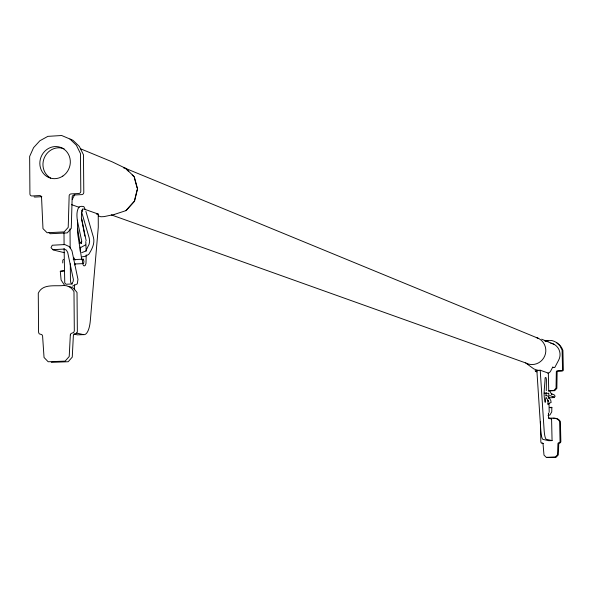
<?xml version="1.0" encoding="UTF-8"?>
<svg xmlns="http://www.w3.org/2000/svg" width="593" height="593" viewBox="0 0 593 593"><rect width="100%" height="100%" fill="white"/><g stroke="black" fill="none" stroke-linecap="round" stroke-linejoin="round"><path stroke-width="0.89" d="M62.739 262.951L62.799 260.253L63.518 259.356M550.185 407.806L549.526 407.413L551.846 407.347L551.749 411.89L549.896 414.989L548.014 415.434M545.842 397.829L545.182 402.328C542.966 394.649 544.908 386.006 545.093 378.141L545.338 377.489L546.064 377.741L546.412 379.527L546.294 390.646M545.953 396.028L546.183 392.44M60.301 271.29L64.57 270.749L60.301 271.29L61.101 280.007L64.637 285.411M74.473 264.011L83.591 263.589L83.939 261.172L83.205 259.163L73.28 259.623M74.295 289.888L74.585 284.781M73.065 281.801L73.406 279.555L67.669 252.321L66.327 250.105L64.059 249.075L53.036 249.675M72.554 282.335L72.027 283.98L65.979 284.247L64.748 282.95L64.118 248.452M137.124 189.73L134.337 201.22L125.886 210.597M548.303 403.574L548.006 404.47L547.917 400.46L548.266 401.565M85.948 250.624L89.091 244.286L89.632 241.507L89.217 238.03L81.649 212.02M72.242 199.411L74.807 194.482M552.891 366.83L550.623 371.092A4.299 4.225 -69 0 1 547.873 373.256M551.616 407.769L551.846 407.347M83.205 259.163L82.397 260.334L82.635 263.077L83.591 263.589M74.436 264.938L75.192 263.885M73.221 258.904L73.984 257.851L75.155 260.09M79.254 243.315L81.671 241.996L81.367 243.515L81.738 241.173L77.342 220.433C76.786 215.896 76.341 210.678 79.18 206.787L81.701 206.305L83.858 206.616L85.355 209.774M80.893 247.437L85.459 244.939M85.525 251.224L81.708 252.618M72.531 286.189L77.268 283.884L77.965 279.377L71.968 250.802L69.463 246.673L64.8 244.553L52.258 245.235L51.013 247.681L53.14 249.942L64.459 252.722M548.214 403.566L551.097 402.528L550.808 400.453L548.206 396.257L546.005 395.272M114.271 214.458L126.094 210.589L134.552 201.212L137.554 188.833L134.3 176.803L125.672 168.345L112.247 161.874L80.737 148.865M545.249 341.175L548.095 341.049M114.479 214.444L104.012 216.615L100.877 216.771L98.297 215.867M82.086 256.865L85.236 256.272L88.742 254.375C91.848 249.445 94.962 243.627 93.509 237.608L85.918 211.427M41.836 196.698L35.098 197.054A2.15 2.009 -71.3 0 1 34.083 196.817M96.555 214.155L98.238 214.073L98.282 227.23L90.314 320.687A21.178 7.286 87.5 0 1 83.42 334.622L77.416 334.86L73.917 334.074M51.287 362.353L68.18 361.73L72.257 357.134L73.369 335.519L74.029 334.2L76.764 333.14L77.349 331.561L77.016 292.475L73.866 288.457L70.485 286.79L68.247 286.515M548.466 397.881L553.818 397.569L555.137 396.294L554.448 395.027L551.268 393.507L551.861 394.664L549.911 391.328M544.522 340.812L551.868 340.538C556.909 341.902 561.178 345.378 562.905 350.389L563.35 369.847A1.112 1.097 -68 0 1 562.283 370.996L558.169 371.136A1.112 1.09 -68.7 0 0 557.131 371.974L556.849 388.385L554.7 390.691L549.207 390.876M553.047 367.578L554.751 367.519L558.658 360.166A11.786 11.578 -67 0 0 550.756 343.147M548.733 391.306L548.332 373.101L540.208 370.232L536.858 370.343L540.801 430.577A11.267 2.075 88.2 0 0 543.01 439.406L548.77 440.703L552.068 440.606L551.579 418.732L548.51 417.909L548.414 413.017L548.666 413.736M548.392 390.617L553.892 390.431L556.049 388.118L556.33 371.685A1.112 1.097 -68.7 0 1 557.368 370.847L561.482 370.699A1.112 1.097 -68.1 0 0 562.557 369.55L562.112 350.063L559.844 345.704L556.345 342.443M548.547 418.265C552.35 418.109 557.494 417.175 559.599 421.341L560.059 441.548L559.755 442.363L558.295 442.897L557.946 443.571L557.502 454.727L555.337 457.084L546.242 457.329L543.989 455.098L543.047 443.994L542.669 443.334L541.187 442.889L540.853 442.096L540.408 421.927M553.017 418.369C555.863 417.998 558.999 418.814 560.4 421.556L560.852 441.726L560.548 442.541L558.754 443.749L558.302 454.89L556.145 457.24L547.065 457.485M549.933 418.777L551.579 418.732M544.107 393.129L548.621 393.389M82.738 210.938L81.493 210.76L83.131 208.758L81.56 212.672L81.382 217.423L86.141 240.662M543.499 443.512L542.017 443.067M123.67 167.952L125.672 168.345M76.453 333.044L83.42 334.622M552.068 440.606L546.338 439.309A11.274 2.061 88.2 0 1 544.144 430.481L540.208 370.232M72.027 283.98L70.804 282.676L70.441 280.356L70.308 263.796M537.903 370.44L533.789 368.883L525.65 362.923L111.336 214.896M71.523 204.629L79.277 207.372M84.451 209.196L98.238 214.073M538.74 338.521L125.464 168.353L128.548 171.377M541.609 339.181L554.01 344.303M552.802 396.717L554.129 397.34L549.785 395.442M69.944 139.036L76.364 145.211L80.47 153.565L80.804 191.242A2.164 2.031 -70.6 0 1 78.773 193.503L71.116 193.904A2.164 2.024 -70.9 0 0 69.166 195.564L68.217 227.378L64.14 231.907L47.106 232.745L42.978 228.624L41.532 197.009A2.157 2.016 -71.4 0 0 39.568 195.564L31.963 195.964A2.157 2.009 -71.3 0 1 29.924 193.926L29.65 156.419L33.586 147.65L39.857 140.771L47.855 136.36L61.679 135.515L72.969 140.304L79.373 146.464L83.465 154.78L83.798 192.354A2.157 2.024 -70.6 0 1 81.782 194.608L74.14 195.008A2.157 2.024 -70.9 0 0 72.198 196.661L71.256 228.379L67.187 232.893L50.197 233.724L49.026 232.552M132.239 175.002L134.085 176.81M82.887 264.5L84.013 265.923L85.155 265.553L85.985 263.492L86.222 254.886M546.249 397.562L548.681 401.461M81.604 218.839L84.851 236.125M134.322 177.67L137.109 187.988M77.461 228.335L80.092 243.708M81.819 259.867L77.765 234.443L77.438 220.166M85.792 241.521L86.193 251.254M548.777 393.129L548.896 398.592M548.999 403.144L549.2 412.246M80.188 246.999L80.225 251.536M70.011 228.854L70.174 248.163M63.992 232.827L64.088 244.776M50.635 178.07A16.144 15.077 -69.9 0 1 44.512 157.36A16.144 15.077 -69.9 0 1 64.066 148.784M536.302 337.506A13.847 13.572 -67.6 0 1 544.73 355.978A13.847 13.572 -67.6 0 1 525.65 362.923M536.287 371.574A1.112 1.09 -69.8 0 1 535.175 370.506M537.125 371.87A1.112 1.09 -69.8 0 1 536.005 370.795M70.33 334.845L69.211 356.519L65.119 361.13L48.181 361.76L44.038 357.468L42.585 335.942L41.91 334.674L39.175 333.829L38.567 332.295L38.278 293.224C42.726 283.328 55.186 286.53 63.703 285.5C68.113 285.352 71.923 287.835 73.984 291.667L74.318 330.872L73.732 332.458L70.99 333.518L70.33 334.845M62.836 176.077A16.196 15.121 -69.9 0 0 62.576 148.28A16.196 15.121 -69.9 0 0 39.835 163.483A16.196 15.121 -69.9 0 0 62.836 176.077"/></g></svg>
